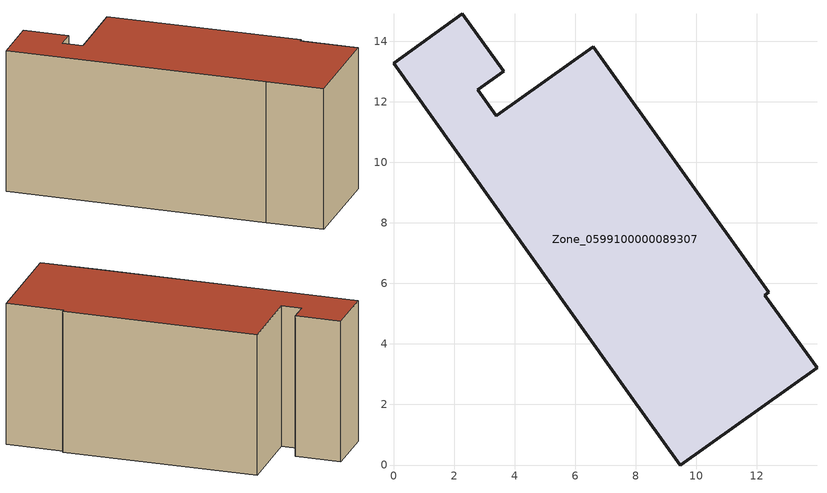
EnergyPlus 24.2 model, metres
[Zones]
Zone_0599100000089307
 floor ground (C_G): 12.4,5.71 12.27,5.62 13.99,3.21 9.48,0 7.76,2.39 0,13.28 2.27,14.9 3.64,13 2.79,12.39 3.4,11.53 6.6,13.82 z0
 wall outside (C_F): 12.4,5.71 6.6,13.82 3.4,11.53 2.79,12.39 3.64,13 2.27,14.9 0,13.28 7.76,2.39 9.48,0 13.99,3.21 12.27,5.62 12.4,5.71 z0:7.44
 roof outside (C_R): 12.27,5.62 12.4,5.71 6.6,13.82 3.4,11.53 2.79,12.39 3.64,13 2.27,14.9 0,13.28 7.76,2.39 9.48,0 13.99,3.21 z7.44
[BUILDING]
Pand.0599100000089307: North Axis=0; Terrain=City; Loads Convergence Tolerance Value=0.04; Temperature Convergence Tolerance Value=0.4; Solar Distribution=FullExterior; Maximum Number of Warmup Days=25; Minimum Number of Warmup Days=1
[Site:Location]
Rotterdam.The.Hague.AP_ZH_NLD Design_Conditions: Latitude=51.96; Longitude=4.45; Time Zone=1; Elevation=-4.5
[SITE:GROUNDTEMPERATURE:BUILDINGSURFACE]
18, 18, 18, 18, 18, 18, 18, 18, 18, 18, 18, 18
[MATERIAL] Thermal Absorptance=0.9; Solar Absorptance=0.7; Visible Absorptance=0.7
Name | Roughness | Thickness | Conductivity | Density | Specific Heat
G.TI.1975-1991 | MediumSmooth | 0.15 | 0.288461 | 540 | 1210
F.TI.1975-1991 | Rough | 0.3 | 0.230769 | 1920 | 840
R.TI.1975-1991 | MediumRough | 0.2 | 0.153846 | 1500 | 1000
[CONSTRUCTION]
C_G: G.TI.1975-1991
C_F: F.TI.1975-1991
C_R: R.TI.1975-1991
[ZONE]
Zone_0599100000089307: Type=1; Multiplier=1; Ceiling Height=Autocalculate; Volume=Autocalculate; Floor Area=autocalculate; Part of Total Floor Area=Yes
[ZONEINFILTRATION:DESIGNFLOWRATE]
Infil_Zone_0599100000089307: Zone or ZoneList or Space or SpaceList=Zone_0599100000089307; Schedule=AlwaysOn; Design Flow Rate Calculation Method=Flow/Area; Flow Rate per Floor Area=0.003; Constant Term Coefficient=1; Temperature Term Coefficient=0; Velocity Term Coefficient=0; Velocity Squared Term Coefficient=0
[HVACTEMPLATE:ZONE:IDEALLOADSAIRSYSTEM]
Zone_0599100000089307: Maximum Heating Supply Air Temperature=50; Minimum Cooling Supply Air Temperature=13; Maximum Heating Supply Air Humidity Ratio=0.0156; Minimum Cooling Supply Air Humidity Ratio=0.0077; Heating Limit=NoLimit; Cooling Limit=NoLimit; Dehumidification Control Type=ConstantSensibleHeatRatio; Cooling Sensible Heat Ratio=0.7; Dehumidification Setpoint=60; Humidification Control Type=None; Humidification Setpoint=30; Outdoor Air Method=None; Outdoor Air Flow Rate per Person=0.00944; Outdoor Air Flow Rate per Zone Floor Area=0; Outdoor Air Flow Rate per Zone=0; Demand Controlled Ventilation Type=None; Outdoor Air Economizer Type=NoEconomizer; Heat Recovery Type=None; Sensible Heat Recovery Effectiveness=0.7; Latent Heat Recovery Effectiveness=0.65
[ZONECONTROL:THERMOSTAT]
ThermostatControl_Zone_0599100000089307: Zone or ZoneList=Zone_0599100000089307; Control Type Schedule=DualSetpointControlType; Control 1=Thermostat_Zone_0599100000089307; Temperature Difference Between Cutout And Setpoint=0
[THERMOSTATSETPOINT:DUALSETPOINT]
Thermostat_Zone_0599100000089307: Heating Setpoint Temperature Schedule=HeatingSetpoint_Zone_0599100000089307; Cooling Setpoint Temperature Schedule=CoolingSetpoint_Zone_0599100000089307
[SCHEDULE:COMPACT]
HeatingSetpoint_Zone_0599100000089307: Through: 12/31, For: AllDays, Until: 24:00, 21
CoolingSetpoint_Zone_0599100000089307: Through: 12/31, For: AllDays, Until: 24:00, 24
DualSetpointControlType: Through: 12/31, For: AllDays, Until: 24:00, 4
AlwaysOn: Through: 12/31, For: AllDays, Until: 24:00, 1
